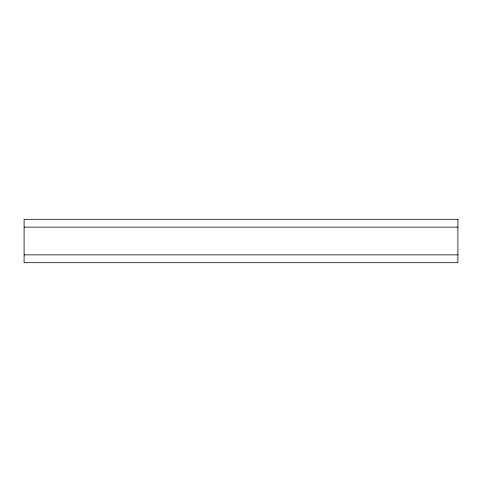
<?xml version="1.0" encoding="UTF-8"?>
<svg xmlns="http://www.w3.org/2000/svg" width="482" height="482" viewBox="0 0 482 482"><rect width="100%" height="100%" fill="white"/><g stroke="black" fill="none" stroke-linecap="round" stroke-linejoin="round"><path stroke-width="0.72" d="M24.1 227.136L457.9 227.136M24.1 254.864L457.9 254.864M457.9 219.31L24.1 219.31L24.1 262.69L457.9 262.69L457.9 219.31"/></g></svg>
